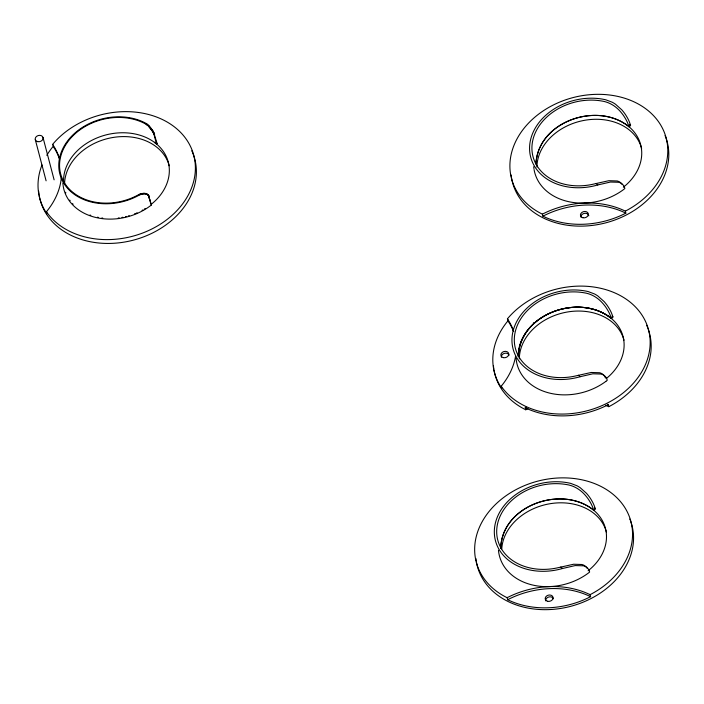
<?xml version="1.0" encoding="UTF-8"?>
<svg xmlns="http://www.w3.org/2000/svg" width="704" height="704" viewBox="0 0 704 704"><rect width="100%" height="100%" fill="white"/><g stroke="black" fill="none" stroke-linecap="round" stroke-linejoin="round"><path stroke-width="1.06" d="M535.955 164.146C537.68 121.449 597.626 100.989 629.024 126.746A53.566 42.038 -14.7 0 1 625.706 185.284L623.357 187.229M59.479 159.007A79.948 62.744 -14.7 0 0 53.636 147.145L52.782 144.197A79.948 62.744 -14.7 0 1 172.207 125.259A79.948 62.744 -14.7 0 1 163.293 222.235A79.948 62.744 -14.7 0 1 46.561 211.948L47.054 210.98A79.948 62.744 -14.7 0 0 61.327 177.646M53.143 146.423L52.51 147.189A79.948 62.744 -14.7 0 0 46.79 155.32M513.515 331.399A79.948 62.744 -14.7 0 0 508.42 321.605L507.566 318.657A79.948 62.744 -14.7 0 1 626.982 299.719A79.948 62.744 -14.7 0 1 618.077 396.686A79.948 62.744 -14.7 0 1 501.336 386.408L501.838 385.44A79.948 62.744 -14.7 0 0 515.504 356.567M507.918 320.874L507.285 321.649A79.948 62.744 -14.7 0 0 501.239 387.49L501.732 388.221L501.204 386.206M63.078 185.275A54.331 42.636 -14.7 0 0 96.316 217.598A54.331 42.636 -14.7 0 0 150.911 205.383L151.448 204.952L148.72 196.143C147.136 192.13 141.9 193.16 138.829 194.586A53.53 42.011 -14.7 0 1 70.18 189.957A53.53 42.011 -14.7 0 1 75.715 133.223A53.53 42.011 -14.7 0 1 145.71 124.027L146.379 123.578L148.799 125.629L153.498 131.806L157.098 143.519L156.358 143.871M145.904 124.133L146.529 124.608L147.004 124.054M146.529 124.608L147.136 125.101L147.611 124.546M156.499 143.994L153.93 134.218C153.05 130.706 148.702 127.723 148.21 125.074M148.315 126.183L148.799 125.629M148.887 126.755L149.362 126.201M149.433 127.345L149.917 126.79M149.961 127.952L150.445 127.398M150.471 128.568L150.955 128.014M150.964 129.202L151.439 128.638M151.422 129.835L151.906 129.272M151.862 130.469L152.346 129.906M152.275 131.111L152.759 130.548M152.662 131.745L153.146 131.182M153.014 132.37L153.498 131.806M153.349 132.986L153.833 132.422M153.648 133.584L154.132 133.021M154.405 133.602L153.912 134.174L154.642 134.174M629.675 124.397C633.142 125.277 625.733 128.674 630.414 125.004A25.142 7.542 51.8 0 0 628.883 120.754L628.346 119.583A25.467 8.492 48.7 0 0 625.548 114.726L624.703 113.485A25.564 9.346 45.5 0 0 621.808 109.85L615.454 104.183A21.446 9.715 35.3 0 0 612.295 102.256L605.862 99.818A55.959 43.912 -14.7 0 0 529.725 144.883A55.959 43.912 -14.7 0 0 597.784 184.95L610.43 182.037L618.737 182.266A25.538 14.3 -45.8 0 1 621.324 183.383L622.054 183.911A25.546 13.851 -49.9 0 1 624.879 188.487L623.454 189.64A55.959 43.921 -14.7 0 1 588.042 202.858L583.352 203.122A79.948 62.744 -14.7 0 0 543.338 213.673L542.142 214.051A79.948 62.744 -14.7 0 1 532.946 118.844A79.948 62.744 -14.7 0 1 652.388 114.47A79.948 62.744 -14.7 0 1 625.583 210.998L624.439 210.707A79.948 62.744 -14.7 0 0 584.734 203.06M612.049 316.166C615.534 316.941 608.001 320.382 612.788 316.774A25.142 7.542 51.8 0 0 611.266 312.523L610.729 311.353A25.467 8.492 48.7 0 0 607.922 306.495L607.086 305.254A25.564 9.346 45.5 0 0 604.182 301.62L597.828 295.953A21.446 9.715 35.3 0 0 594.669 294.026L588.28 291.597A55.959 43.912 -14.7 0 0 512.107 336.653A55.959 43.912 -14.7 0 0 580.166 376.71L592.812 373.806L601.119 374.035A25.538 14.3 -45.8 0 1 603.706 375.153L604.437 375.681A25.546 13.851 -49.9 0 1 607.262 380.257L605.827 381.41M549.49 586.599A79.948 62.744 -14.7 0 1 589.204 594.246L590.339 594.537A79.948 62.744 -14.7 0 0 617.153 498.01A79.948 62.744 -14.7 0 0 497.71 502.383A79.948 62.744 -14.7 0 0 506.898 597.59L508.103 597.212A79.948 62.744 -14.7 0 1 548.117 586.661L552.798 586.397A55.959 43.921 -14.7 0 0 588.21 573.179L589.644 572.053A25.546 13.851 -49.9 0 0 586.819 567.45L586.089 566.922A25.538 14.3 -45.8 0 0 583.502 565.805L575.194 565.576L562.549 568.489A55.959 43.912 -14.7 0 1 494.481 528.422A55.959 43.912 -14.7 0 1 570.618 483.358L577.051 485.795A21.446 9.715 35.3 0 1 580.21 487.722L586.494 493.31A25.564 9.346 45.5 0 1 589.459 497.024L590.304 498.265A25.467 8.492 48.7 0 1 593.111 503.122L593.648 504.293A25.142 7.542 51.8 0 1 595.17 508.543C590.471 512.195 597.916 508.86 594.431 507.936M518.355 356.655A53.566 42.038 -14.7 0 1 551.857 312.347A53.566 42.038 -14.7 0 1 611.16 318.314L611.301 318.437A25.15 7.542 51.8 0 0 609.224 313.007L608.617 311.81A25.476 8.492 48.7 0 0 606.426 308.141L605.598 306.882A25.564 9.346 45.5 0 0 602.694 303.248C597.942 297.845 591.466 293.832 584.267 292.811A53.566 42.038 -14.7 0 0 514.457 336.556A53.566 42.038 -14.7 0 0 576.356 375.786L591.219 372.469L599.57 372.733A25.538 14.3 -45.8 0 1 602.158 373.859L602.888 374.387A25.546 13.86 -49.9 0 1 604.622 376.367M606.522 378.347L608.08 377.054A53.566 42.038 -14.7 0 0 611.406 318.516C579.894 292.582 519.323 313.5 518.373 356.558C519.306 313.553 579.779 292.609 611.283 318.446M588.113 570.768L590.462 568.823A53.566 42.038 -14.7 0 0 593.78 510.286C562.267 484.352 501.697 505.27 500.746 548.328C501.688 505.296 562.179 484.405 593.683 510.206A25.15 7.542 51.8 0 0 591.598 504.777L590.999 503.58A25.476 8.492 48.7 0 0 588.808 499.91L587.972 498.652A25.564 9.346 45.5 0 0 585.077 495.018C580.325 489.614 573.839 485.602 566.65 484.581A53.566 42.038 -14.7 0 0 496.839 528.326A53.566 42.038 -14.7 0 0 558.738 567.556L573.593 564.238L581.953 564.502A25.538 14.3 -45.8 0 1 584.54 565.629L585.27 566.157A25.546 13.86 -49.9 0 1 587.004 568.137M149.23 196.583C147.646 192.535 142.27 193.591 139.225 195.096A54.331 42.636 -14.7 0 1 69.555 190.397A54.331 42.636 -14.7 0 1 75.17 132.818A54.331 42.636 -14.7 0 1 146.203 123.482L146.379 123.578M542.907 216.181L543.866 215.688A79.948 62.744 -14.7 0 1 624.967 212.714L625.847 213.145L624.888 213.638A79.948 62.744 -14.7 0 1 543.787 216.603L542.907 216.181L542.379 214.166M527.965 408.672A79.948 62.744 -14.7 0 0 526.724 409.279L525.765 409.772L525.237 407.757L526.196 407.264M648.226 329.34A79.948 62.744 -14.7 0 1 608.969 406.595L608.177 404.721L607.218 405.214A79.948 62.744 -14.7 0 1 526.117 408.179L525.237 407.757M507.663 599.72L508.631 599.227A79.948 62.744 -14.7 0 1 589.732 596.253L590.612 596.684L589.644 597.168A79.948 62.744 -14.7 0 1 508.543 600.142L507.663 599.72L507.135 597.705M622.248 184.598A25.546 13.86 -49.9 0 0 620.514 182.618L619.775 182.09A25.538 14.3 -45.8 0 0 617.188 180.963L608.837 180.699L593.974 184.017A53.566 42.038 -14.7 0 1 532.074 144.786A53.566 42.038 -14.7 0 1 601.894 101.042C609.083 102.062 615.569 106.075 620.321 111.478A25.564 9.346 45.5 0 1 623.216 115.113L624.052 116.371A25.476 8.492 48.7 0 1 626.234 120.041L626.842 121.238A25.15 7.542 51.8 0 1 628.901 126.658M607.297 404.298L608.177 404.721M608.705 406.736L607.825 406.305A79.948 62.744 -14.7 0 0 605.554 405.275M525.765 409.772L525.527 409.658A79.948 62.744 -14.7 0 1 493.997 370.031M154.387 142.296L156.622 144.056A53.566 42.038 -14.7 0 1 153.305 202.594L150.955 204.538L151.448 204.952M596.024 183.471L597.784 184.958M578.398 375.241L580.166 376.728M560.78 567.01L562.549 568.489M628.91 126.676C597.652 101.174 538.349 121.229 535.964 163.504M157.098 143.519L156.957 143.396A54.331 42.636 -14.7 0 0 156.332 142.894M146.696 193.838L148.57 195.378M146.274 193.662L146.784 194.093M148.315 195.307L148.826 195.747M148.535 195.712L149.046 196.143M145.816 193.521L146.326 193.952M145.332 193.415L145.842 193.846M144.822 193.354L145.332 193.785M144.276 193.327L144.795 193.758M143.713 193.336L144.232 193.767M143.123 193.38L143.642 193.82M142.507 193.468L143.026 193.908M141.874 193.591L142.393 194.022M141.222 193.741L141.742 194.181M140.554 193.926L141.073 194.366M139.867 194.146L140.386 194.586M139.163 194.392L139.682 194.832M147.136 125.101L147.734 125.629M507.39 318.868L507.892 319.59A79.948 62.744 -14.7 0 1 513.726 331.434M52.615 144.408L53.108 145.138A79.948 62.744 -14.7 0 1 59.602 159.078M625.319 211.13L625.847 213.145M590.084 594.669L590.612 596.684M149.899 200.57L148.861 196.61L150.718 203.456M43.014 137.518L54.111 179.828M35.279 139.568L46.103 180.822M46.429 211.746L46.957 213.761L46.455 213.03A79.948 62.744 -14.7 0 1 41.994 164.974M584.575 203.069A55.959 43.921 -14.7 0 1 534.054 169.47M533.914 168.564A55.959 43.921 -14.7 0 1 533.711 166.725M665.051 135.529A79.948 62.744 -14.7 0 1 607.253 222.438A79.948 62.744 -14.7 0 1 511.614 178.262M511.438 177.179A79.948 62.744 -14.7 0 1 511.166 174.997M580.923 217.122A3.995 3.133 -14.7 0 1 584.54 213.347A3.995 3.133 -14.7 0 1 588.79 215.846M536.95 167.094A53.566 42.038 -14.7 0 1 584.531 120.314A53.566 42.038 -14.7 0 1 641.634 148.456M493.821 368.949A79.948 62.744 -14.7 0 1 493.442 365.666M646.545 325.283A79.948 62.744 -14.7 0 1 646.994 326.286M647.425 327.298A79.948 62.744 -14.7 0 1 647.838 328.319M519.332 358.864A53.566 42.038 -14.7 0 1 566.905 312.083A53.566 42.038 -14.7 0 1 624.017 340.226M533.298 323.206A54.331 42.636 -14.7 0 1 533.966 322.608M576.858 306.601A54.331 42.636 -14.7 0 1 577.79 306.601M501.398 357.201A3.995 3.133 -14.7 0 1 504.495 353.338A3.995 3.133 -14.7 0 1 509.106 355.159M605.827 381.41A55.959 43.912 -14.7 0 1 549.067 392.964A55.959 43.912 -14.7 0 1 516.085 358.494M605.062 377.168A25.546 13.86 -49.9 0 1 605.431 378.03M630.599 521.11A79.948 62.744 -14.7 0 1 570.662 606.338A79.948 62.744 -14.7 0 1 476.37 561.801M476.203 560.718A79.948 62.744 -14.7 0 1 475.922 558.536M629.807 519.068A79.948 62.744 -14.7 0 1 630.212 520.089M545.706 600.855A3.995 3.133 -14.7 0 1 548.803 596.992A3.995 3.133 -14.7 0 1 553.423 598.805M501.767 548.847A53.566 42.038 -14.7 0 1 550.387 503.659A53.566 42.038 -14.7 0 1 606.39 531.995M549.331 586.608A55.959 43.921 -14.7 0 1 498.467 550.264M192.65 152.838A79.948 62.744 -14.7 0 1 134.851 239.747A79.948 62.744 -14.7 0 1 39.213 195.571M39.037 194.489A79.948 62.744 -14.7 0 1 38.667 191.215M191.761 150.823A79.948 62.744 -14.7 0 1 192.218 151.826M64.548 184.404A53.566 42.038 -14.7 0 1 112.13 137.623A53.566 42.038 -14.7 0 1 169.233 165.766M145.226 208.551A53.566 42.038 -14.7 0 1 144.452 209.026M142.868 209.942A53.566 42.038 -14.7 0 1 142.067 210.39M137.086 212.819A53.566 42.038 -14.7 0 1 136.233 213.189M135.37 213.541A53.566 42.038 -14.7 0 1 134.508 213.884M129.21 215.697A53.566 42.038 -14.7 0 1 128.313 215.961M126.509 216.436A53.566 42.038 -14.7 0 1 125.602 216.665M122.866 217.254A53.566 42.038 -14.7 0 1 121.942 217.43M119.187 217.87A53.566 42.038 -14.7 0 1 118.263 217.994M102.722 218.064A53.566 42.038 -14.7 0 1 101.834 217.95M98.322 217.369A53.566 42.038 -14.7 0 1 97.46 217.193M90.772 215.327A53.566 42.038 -14.7 0 1 89.971 215.037M73.093 204.213A53.566 42.038 -14.7 0 1 72.574 203.65M70.162 200.719A53.566 42.038 -14.7 0 1 69.722 200.103M65.85 192.94A53.566 42.038 -14.7 0 1 65.586 192.254M63.571 182.204A53.566 42.038 -14.7 0 1 97.082 137.887A53.566 42.038 -14.7 0 1 156.385 143.854M62.99 184.536A54.331 42.636 -14.7 0 1 62.858 183.04M582.912 217.756A3.995 3.133 -14.7 0 0 588.289 213.831A3.995 3.133 -14.7 0 0 581.935 212.406A3.995 3.133 -14.7 0 0 582.912 217.756M503.36 357.641A3.995 3.133 -14.7 0 0 508.737 353.716A3.995 3.133 -14.7 0 0 502.383 352.29A3.995 3.133 -14.7 0 0 503.36 357.641M547.668 601.295A3.995 3.133 -14.7 0 0 553.045 597.37A3.995 3.133 -14.7 0 0 546.691 595.936A3.995 3.133 -14.7 0 0 547.668 601.295M37.682 141.636A3.995 3.133 -14.7 0 0 43.058 137.711A3.995 3.133 -14.7 0 0 36.705 136.286A3.995 3.133 -14.7 0 0 37.682 141.636"/></g></svg>
